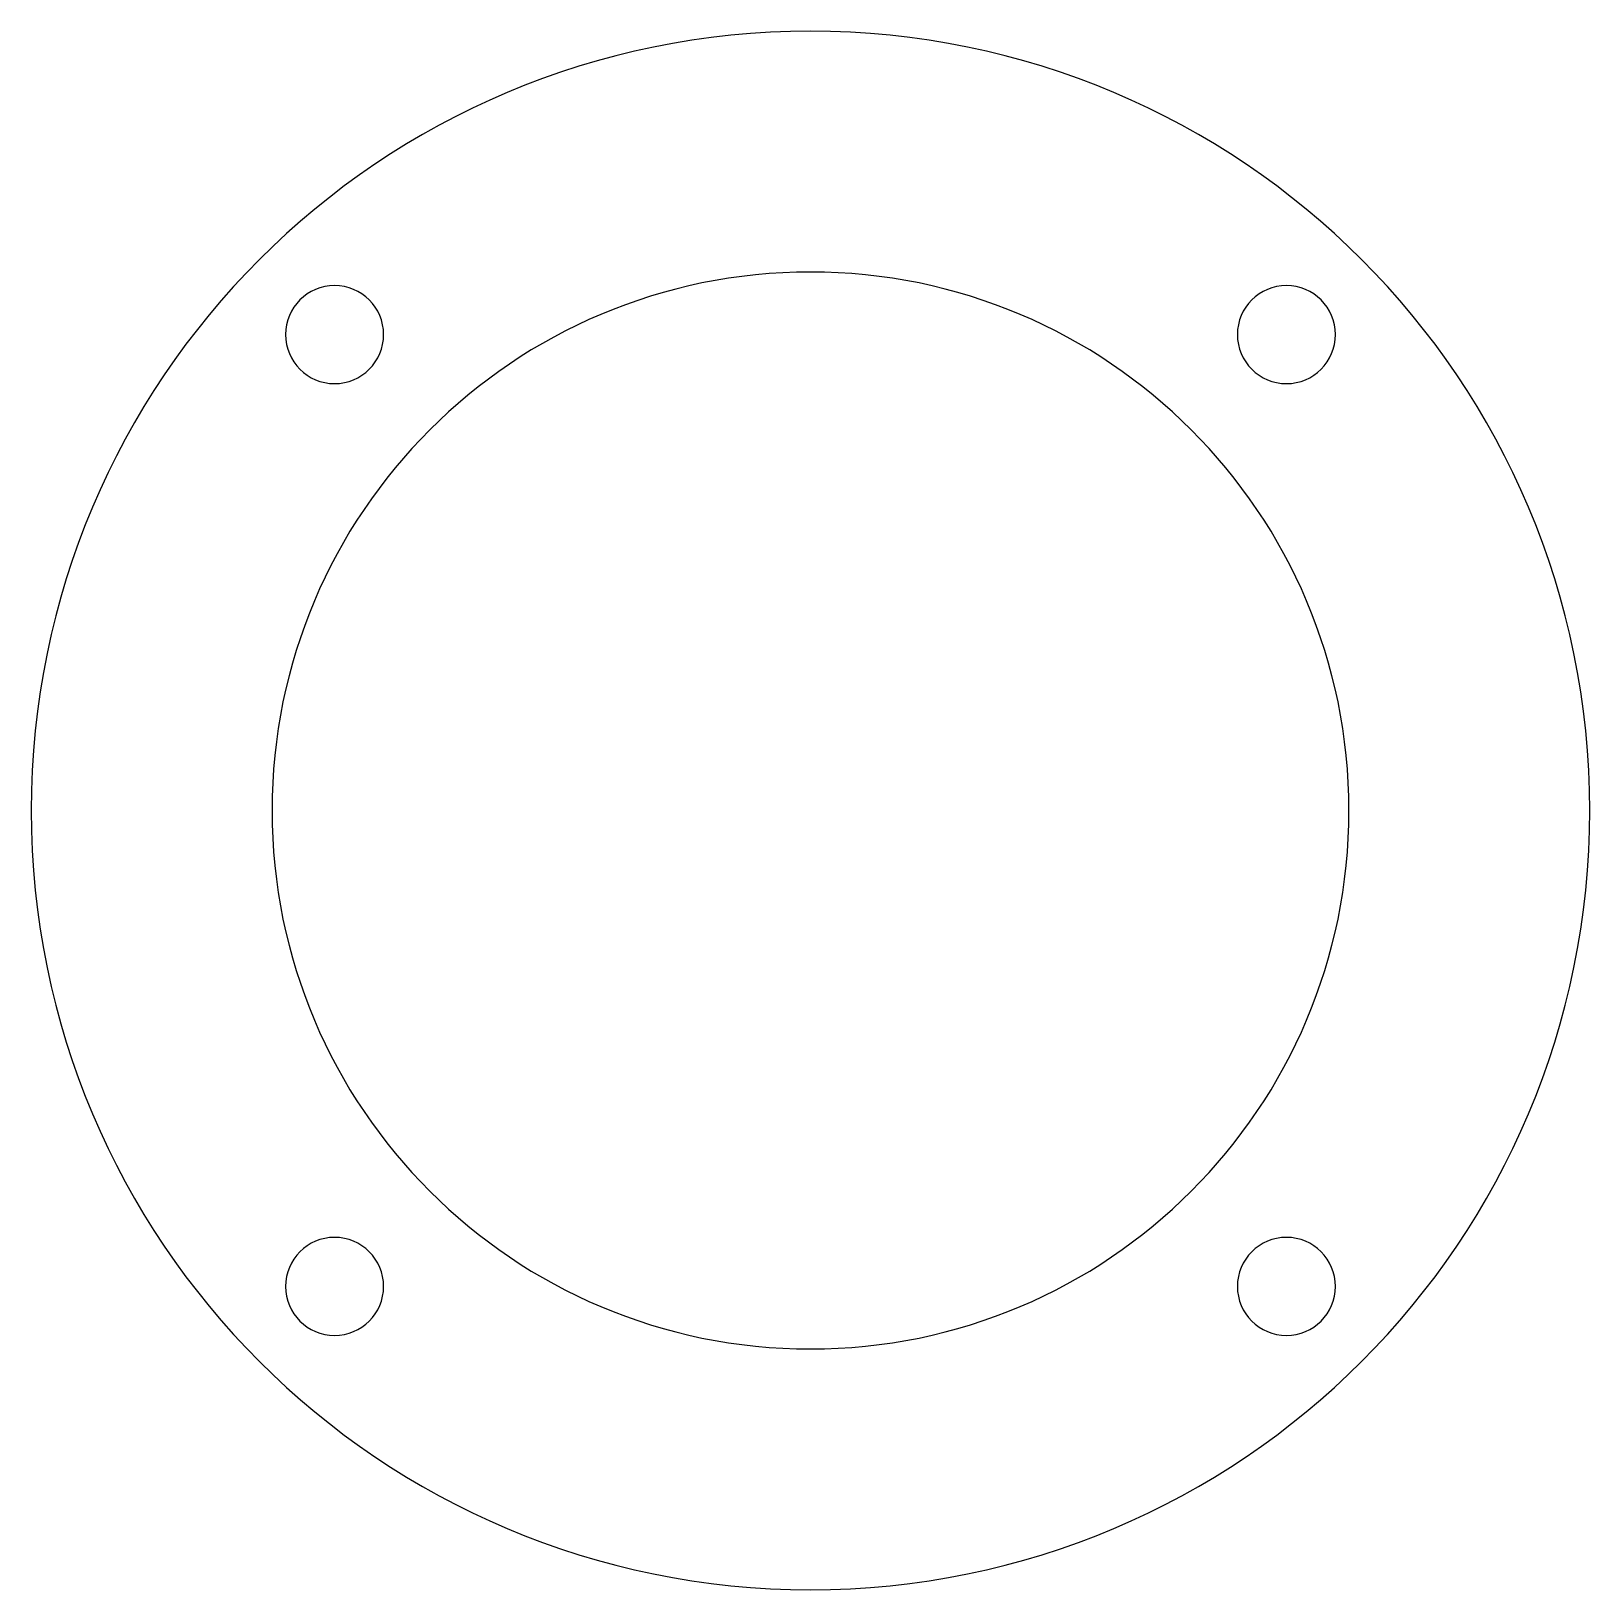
# Model space of a CAD drawing. Extents: x -34.9 to 34.9, y -34.9 to 34.9.
import ezdxf

# ---------------------------------------------------------------- set-up
doc = ezdxf.new("R2010")
doc.units = 0
doc.layers.add('LAYER_1', color=18, linetype='CONTINUOUS')

msp = doc.modelspace()

# ---------------------------------------------------------------- linework, layer by layer
at = {"layer": 'LAYER_1'}
for points in [[(0, 34.925), (-0.901, 34.914), (-1.797, 34.88), (-2.687, 34.823), (-3.571, 34.745), (-4.448, 34.644), (-5.319, 34.523), (-6.182, 34.38), (-7.039, 34.215), (-7.887, 34.031), (-8.728, 33.825), (-9.561, 33.6), (-10.386, 33.355), (-11.201, 33.09), (-12.008, 32.806), (-12.806, 32.502), (-13.594, 32.18), (-14.373, 31.84), (-15.141, 31.481), (-15.9, 31.104), (-16.647, 30.71), (-17.384, 30.298), (-18.11, 29.869), (-18.824, 29.423), (-19.527, 28.96), (-20.218, 28.482), (-20.896, 27.987), (-21.562, 27.476), (-22.216, 26.95), (-22.856, 26.408), (-23.483, 25.852), (-24.096, 25.281), (-24.696, 24.696), (-25.281, 24.096), (-25.852, 23.483), (-26.408, 22.856), (-26.95, 22.216), (-27.476, 21.562), (-27.987, 20.896), (-28.482, 20.218), (-28.96, 19.527), (-29.423, 18.824), (-29.869, 18.11), (-30.298, 17.384), (-30.71, 16.647), (-31.104, 15.9), (-31.481, 15.141), (-31.84, 14.373), (-32.18, 13.594), (-32.502, 12.806), (-32.806, 12.008), (-33.09, 11.201), (-33.355, 10.386), (-33.6, 9.561), (-33.825, 8.728), (-34.031, 7.887), (-34.215, 7.039), (-34.38, 6.182), (-34.523, 5.319), (-34.644, 4.448), (-34.745, 3.571), (-34.823, 2.687), (-34.88, 1.797), (-34.914, 0.901), (-34.925, 0), (-34.914, -0.901), (-34.88, -1.797), (-34.823, -2.687), (-34.745, -3.571), (-34.644, -4.448), (-34.523, -5.319), (-34.38, -6.182), (-34.215, -7.039), (-34.031, -7.887), (-33.825, -8.728), (-33.6, -9.561), (-33.355, -10.386), (-33.09, -11.201), (-32.806, -12.008), (-32.502, -12.806), (-32.18, -13.594), (-31.84, -14.373), (-31.481, -15.141), (-31.104, -15.9), (-30.71, -16.647), (-30.298, -17.384), (-29.869, -18.11), (-29.423, -18.824), (-28.96, -19.527), (-28.482, -20.218), (-27.987, -20.896), (-27.476, -21.562), (-26.95, -22.216), (-26.408, -22.856), (-25.852, -23.483), (-25.281, -24.096), (-24.696, -24.696), (-24.096, -25.281), (-23.483, -25.852), (-22.856, -26.408), (-22.216, -26.95), (-21.562, -27.476), (-20.896, -27.987), (-20.218, -28.482), (-19.527, -28.96), (-18.824, -29.423), (-18.11, -29.869), (-17.384, -30.298), (-16.647, -30.71), (-15.9, -31.104), (-15.141, -31.481), (-14.373, -31.84), (-13.594, -32.18), (-12.806, -32.502), (-12.008, -32.806), (-11.201, -33.09), (-10.386, -33.355), (-9.561, -33.6), (-8.728, -33.825), (-7.887, -34.031), (-7.039, -34.215), (-6.182, -34.38), (-5.319, -34.523), (-4.448, -34.644), (-3.571, -34.745), (-2.687, -34.823), (-1.797, -34.88), (-0.901, -34.914), (0, -34.925), (0.901, -34.914), (1.797, -34.88), (2.687, -34.823), (3.571, -34.745), (4.448, -34.644), (5.319, -34.523), (6.182, -34.38), (7.039, -34.215), (7.887, -34.031), (8.728, -33.825), (9.561, -33.6), (10.386, -33.355), (11.201, -33.09), (12.008, -32.806), (12.806, -32.502), (13.594, -32.18), (14.373, -31.84), (15.141, -31.481), (15.9, -31.104), (16.647, -30.71), (17.384, -30.298), (18.11, -29.869), (18.824, -29.423), (19.527, -28.96), (20.218, -28.482), (20.896, -27.987), (21.562, -27.476), (22.216, -26.95), (22.856, -26.408), (23.483, -25.852), (24.096, -25.281), (24.696, -24.696), (25.281, -24.096), (25.852, -23.483), (26.408, -22.856), (26.95, -22.216), (27.476, -21.562), (27.987, -20.896), (28.482, -20.218), (28.96, -19.527), (29.423, -18.824), (29.869, -18.11), (30.298, -17.384), (30.71, -16.647), (31.104, -15.9), (31.481, -15.141), (31.84, -14.373), (32.18, -13.594), (32.502, -12.806), (32.806, -12.008), (33.09, -11.201), (33.355, -10.386), (33.6, -9.561), (33.825, -8.728), (34.031, -7.887), (34.215, -7.039), (34.38, -6.182), (34.523, -5.319), (34.644, -4.448), (34.745, -3.571), (34.823, -2.687), (34.88, -1.797), (34.914, -0.901), (34.925, 0), (34.914, 0.901), (34.88, 1.797), (34.823, 2.687), (34.745, 3.571), (34.644, 4.448), (34.523, 5.319), (34.38, 6.182), (34.215, 7.039), (34.031, 7.887), (33.825, 8.728), (33.6, 9.561), (33.355, 10.386), (33.09, 11.201), (32.806, 12.008), (32.502, 12.806), (32.18, 13.594), (31.84, 14.373), (31.481, 15.141), (31.104, 15.9), (30.71, 16.647), (30.298, 17.384), (29.869, 18.11), (29.423, 18.824), (28.96, 19.527), (28.482, 20.218), (27.987, 20.896), (27.476, 21.562), (26.95, 22.216), (26.408, 22.856), (25.852, 23.483), (25.281, 24.096), (24.696, 24.696), (24.096, 25.281), (23.483, 25.852), (22.856, 26.408), (22.216, 26.95), (21.562, 27.476), (20.896, 27.987), (20.218, 28.482), (19.527, 28.96), (18.824, 29.423), (18.11, 29.869), (17.384, 30.298), (16.647, 30.71), (15.9, 31.104), (15.141, 31.481), (14.373, 31.84), (13.594, 32.18), (12.806, 32.502), (12.008, 32.806), (11.201, 33.09), (10.386, 33.355), (9.561, 33.6), (8.728, 33.825), (7.887, 34.031), (7.039, 34.215), (6.182, 34.38), (5.319, 34.523), (4.448, 34.644), (3.571, 34.745), (2.687, 34.823), (1.797, 34.88), (0.901, 34.914)], [(0, 24.13), (-0.623, 24.122), (-1.242, 24.099), (-1.857, 24.06), (-2.467, 24.005), (-3.073, 23.936), (-3.675, 23.852), (-4.271, 23.753), (-4.863, 23.64), (-5.449, 23.512), (-6.03, 23.37), (-6.606, 23.215), (-7.176, 23.045), (-7.739, 22.862), (-8.297, 22.666), (-8.848, 22.456), (-9.392, 22.234), (-9.93, 21.998), (-10.461, 21.751), (-10.985, 21.49), (-11.502, 21.218), (-12.011, 20.933), (-12.512, 20.637), (-13.006, 20.329), (-13.491, 20.009), (-13.969, 19.678), (-14.437, 19.336), (-14.898, 18.983), (-15.349, 18.62), (-15.791, 18.246), (-16.224, 17.861), (-16.648, 17.467), (-17.062, 17.062), (-17.467, 16.648), (-17.861, 16.224), (-18.246, 15.791), (-18.62, 15.349), (-18.983, 14.898), (-19.336, 14.437), (-19.678, 13.969), (-20.009, 13.491), (-20.329, 13.006), (-20.637, 12.512), (-20.933, 12.011), (-21.218, 11.502), (-21.49, 10.985), (-21.751, 10.461), (-21.998, 9.93), (-22.234, 9.392), (-22.456, 8.848), (-22.666, 8.297), (-22.862, 7.739), (-23.045, 7.176), (-23.215, 6.606), (-23.37, 6.03), (-23.512, 5.449), (-23.64, 4.863), (-23.753, 4.271), (-23.852, 3.675), (-23.936, 3.073), (-24.005, 2.467), (-24.06, 1.857), (-24.099, 1.242), (-24.122, 0.623), (-24.13, 0), (-24.122, -0.623), (-24.099, -1.242), (-24.06, -1.857), (-24.005, -2.467), (-23.936, -3.073), (-23.852, -3.675), (-23.753, -4.271), (-23.64, -4.863), (-23.512, -5.449), (-23.37, -6.03), (-23.215, -6.606), (-23.045, -7.176), (-22.862, -7.739), (-22.666, -8.297), (-22.456, -8.848), (-22.234, -9.392), (-21.998, -9.93), (-21.751, -10.461), (-21.49, -10.985), (-21.218, -11.502), (-20.933, -12.011), (-20.637, -12.512), (-20.329, -13.006), (-20.009, -13.491), (-19.678, -13.969), (-19.336, -14.437), (-18.983, -14.898), (-18.62, -15.349), (-18.246, -15.791), (-17.861, -16.224), (-17.467, -16.648), (-17.062, -17.062), (-16.648, -17.467), (-16.224, -17.861), (-15.791, -18.246), (-15.349, -18.62), (-14.898, -18.983), (-14.437, -19.336), (-13.969, -19.678), (-13.491, -20.009), (-13.006, -20.329), (-12.512, -20.637), (-12.011, -20.933), (-11.502, -21.218), (-10.985, -21.49), (-10.461, -21.751), (-9.93, -21.998), (-9.392, -22.234), (-8.848, -22.456), (-8.297, -22.666), (-7.739, -22.862), (-7.176, -23.045), (-6.606, -23.215), (-6.03, -23.37), (-5.449, -23.512), (-4.863, -23.64), (-4.271, -23.753), (-3.675, -23.852), (-3.073, -23.936), (-2.467, -24.005), (-1.857, -24.06), (-1.242, -24.099), (-0.623, -24.122), (0, -24.13), (0.623, -24.122), (1.242, -24.099), (1.857, -24.06), (2.467, -24.005), (3.073, -23.936), (3.675, -23.852), (4.271, -23.753), (4.863, -23.64), (5.449, -23.512), (6.03, -23.37), (6.606, -23.215), (7.176, -23.045), (7.739, -22.862), (8.297, -22.666), (8.848, -22.456), (9.392, -22.234), (9.93, -21.998), (10.461, -21.751), (10.985, -21.49), (11.502, -21.218), (12.011, -20.933), (12.512, -20.637), (13.006, -20.329), (13.491, -20.009), (13.969, -19.678), (14.437, -19.336), (14.898, -18.983), (15.349, -18.62), (15.791, -18.246), (16.224, -17.861), (16.648, -17.467), (17.062, -17.062), (17.467, -16.648), (17.861, -16.224), (18.246, -15.791), (18.62, -15.349), (18.983, -14.898), (19.336, -14.437), (19.678, -13.969), (20.009, -13.491), (20.329, -13.006), (20.637, -12.512), (20.933, -12.011), (21.218, -11.502), (21.49, -10.985), (21.751, -10.461), (21.998, -9.93), (22.234, -9.392), (22.456, -8.848), (22.666, -8.297), (22.862, -7.739), (23.045, -7.176), (23.215, -6.606), (23.37, -6.03), (23.512, -5.449), (23.64, -4.863), (23.753, -4.271), (23.852, -3.675), (23.936, -3.073), (24.005, -2.467), (24.06, -1.857), (24.099, -1.242), (24.122, -0.623), (24.13, 0), (24.122, 0.623), (24.099, 1.242), (24.06, 1.857), (24.005, 2.467), (23.936, 3.073), (23.852, 3.675), (23.753, 4.271), (23.64, 4.863), (23.512, 5.449), (23.37, 6.03), (23.215, 6.606), (23.045, 7.176), (22.862, 7.739), (22.666, 8.297), (22.456, 8.848), (22.234, 9.392), (21.998, 9.93), (21.751, 10.461), (21.49, 10.985), (21.218, 11.502), (20.933, 12.011), (20.637, 12.512), (20.329, 13.006), (20.009, 13.491), (19.678, 13.969), (19.336, 14.437), (18.983, 14.898), (18.62, 15.349), (18.246, 15.791), (17.861, 16.224), (17.467, 16.648), (17.062, 17.062), (16.648, 17.467), (16.224, 17.861), (15.791, 18.246), (15.349, 18.62), (14.898, 18.983), (14.437, 19.336), (13.969, 19.678), (13.491, 20.009), (13.006, 20.329), (12.512, 20.637), (12.011, 20.933), (11.502, 21.218), (10.985, 21.49), (10.461, 21.751), (9.93, 21.998), (9.392, 22.234), (8.848, 22.456), (8.297, 22.666), (7.739, 22.862), (7.176, 23.045), (6.606, 23.215), (6.03, 23.37), (5.449, 23.512), (4.863, 23.64), (4.271, 23.753), (3.675, 23.852), (3.073, 23.936), (2.467, 24.005), (1.857, 24.06), (1.242, 24.099), (0.623, 24.122)], [(-21.328, 23.525), (-21.553, 23.514), (-21.771, 23.481), (-21.982, 23.427), (-22.184, 23.353), (-22.376, 23.26), (-22.557, 23.15), (-22.726, 23.024), (-22.882, 22.882), (-23.024, 22.726), (-23.15, 22.557), (-23.26, 22.376), (-23.353, 22.184), (-23.427, 21.982), (-23.481, 21.771), (-23.514, 21.553), (-23.525, 21.328), (-23.514, 21.104), (-23.481, 20.886), (-23.427, 20.675), (-23.353, 20.473), (-23.26, 20.281), (-23.15, 20.1), (-23.024, 19.931), (-22.882, 19.775), (-22.726, 19.633), (-22.557, 19.507), (-22.376, 19.396), (-22.184, 19.304), (-21.982, 19.23), (-21.771, 19.176), (-21.553, 19.143), (-21.328, 19.131), (-21.104, 19.143), (-20.886, 19.176), (-20.675, 19.23), (-20.473, 19.304), (-20.281, 19.396), (-20.1, 19.507), (-19.931, 19.633), (-19.775, 19.775), (-19.633, 19.931), (-19.507, 20.1), (-19.396, 20.281), (-19.304, 20.473), (-19.23, 20.675), (-19.176, 20.886), (-19.143, 21.104), (-19.131, 21.328), (-19.143, 21.553), (-19.176, 21.771), (-19.23, 21.982), (-19.304, 22.184), (-19.396, 22.376), (-19.507, 22.557), (-19.633, 22.726), (-19.775, 22.882), (-19.931, 23.024), (-20.1, 23.15), (-20.281, 23.26), (-20.473, 23.353), (-20.675, 23.427), (-20.886, 23.481), (-21.104, 23.514)], [(21.328, 23.525), (21.104, 23.514), (20.886, 23.481), (20.675, 23.427), (20.473, 23.353), (20.281, 23.26), (20.1, 23.15), (19.931, 23.024), (19.775, 22.882), (19.633, 22.726), (19.507, 22.557), (19.396, 22.376), (19.304, 22.184), (19.23, 21.982), (19.176, 21.771), (19.143, 21.553), (19.131, 21.328), (19.143, 21.104), (19.176, 20.886), (19.23, 20.675), (19.304, 20.473), (19.396, 20.281), (19.507, 20.1), (19.633, 19.931), (19.775, 19.775), (19.931, 19.633), (20.1, 19.507), (20.281, 19.396), (20.473, 19.304), (20.675, 19.23), (20.886, 19.176), (21.104, 19.143), (21.328, 19.131), (21.553, 19.143), (21.771, 19.176), (21.982, 19.23), (22.184, 19.304), (22.376, 19.396), (22.557, 19.507), (22.726, 19.633), (22.882, 19.775), (23.024, 19.931), (23.15, 20.1), (23.26, 20.281), (23.353, 20.473), (23.427, 20.675), (23.481, 20.886), (23.514, 21.104), (23.525, 21.328), (23.514, 21.553), (23.481, 21.771), (23.427, 21.982), (23.353, 22.184), (23.26, 22.376), (23.15, 22.557), (23.024, 22.726), (22.882, 22.882), (22.726, 23.024), (22.557, 23.15), (22.376, 23.26), (22.184, 23.353), (21.982, 23.427), (21.771, 23.481), (21.553, 23.514)], [(-21.328, -19.131), (-21.553, -19.143), (-21.771, -19.176), (-21.982, -19.23), (-22.184, -19.304), (-22.376, -19.396), (-22.557, -19.507), (-22.726, -19.633), (-22.882, -19.775), (-23.024, -19.931), (-23.15, -20.1), (-23.26, -20.281), (-23.353, -20.473), (-23.427, -20.675), (-23.481, -20.886), (-23.514, -21.104), (-23.525, -21.328), (-23.514, -21.553), (-23.481, -21.771), (-23.427, -21.982), (-23.353, -22.184), (-23.26, -22.376), (-23.15, -22.557), (-23.024, -22.726), (-22.882, -22.882), (-22.726, -23.024), (-22.557, -23.15), (-22.376, -23.26), (-22.184, -23.353), (-21.982, -23.427), (-21.771, -23.481), (-21.553, -23.514), (-21.328, -23.525), (-21.104, -23.514), (-20.886, -23.481), (-20.675, -23.427), (-20.473, -23.353), (-20.281, -23.26), (-20.1, -23.15), (-19.931, -23.024), (-19.775, -22.882), (-19.633, -22.726), (-19.507, -22.557), (-19.396, -22.376), (-19.304, -22.184), (-19.23, -21.982), (-19.176, -21.771), (-19.143, -21.553), (-19.131, -21.328), (-19.143, -21.104), (-19.176, -20.886), (-19.23, -20.675), (-19.304, -20.473), (-19.396, -20.281), (-19.507, -20.1), (-19.633, -19.931), (-19.775, -19.775), (-19.931, -19.633), (-20.1, -19.507), (-20.281, -19.396), (-20.473, -19.304), (-20.675, -19.23), (-20.886, -19.176), (-21.104, -19.143)], [(21.328, -19.131), (21.104, -19.143), (20.886, -19.176), (20.675, -19.23), (20.473, -19.304), (20.281, -19.396), (20.1, -19.507), (19.931, -19.633), (19.775, -19.775), (19.633, -19.931), (19.507, -20.1), (19.396, -20.281), (19.304, -20.473), (19.23, -20.675), (19.176, -20.886), (19.143, -21.104), (19.131, -21.328), (19.143, -21.553), (19.176, -21.771), (19.23, -21.982), (19.304, -22.184), (19.396, -22.376), (19.507, -22.557), (19.633, -22.726), (19.775, -22.882), (19.931, -23.024), (20.1, -23.15), (20.281, -23.26), (20.473, -23.353), (20.675, -23.427), (20.886, -23.481), (21.104, -23.514), (21.328, -23.525), (21.553, -23.514), (21.771, -23.481), (21.982, -23.427), (22.184, -23.353), (22.376, -23.26), (22.557, -23.15), (22.726, -23.024), (22.882, -22.882), (23.024, -22.726), (23.15, -22.557), (23.26, -22.376), (23.353, -22.184), (23.427, -21.982), (23.481, -21.771), (23.514, -21.553), (23.525, -21.328), (23.514, -21.104), (23.481, -20.886), (23.427, -20.675), (23.353, -20.473), (23.26, -20.281), (23.15, -20.1), (23.024, -19.931), (22.882, -19.775), (22.726, -19.633), (22.557, -19.507), (22.376, -19.396), (22.184, -19.304), (21.982, -19.23), (21.771, -19.176), (21.553, -19.143)]]:
    msp.add_lwpolyline(points, close=True, dxfattribs=at)

doc.saveas('drawing.dxf')
